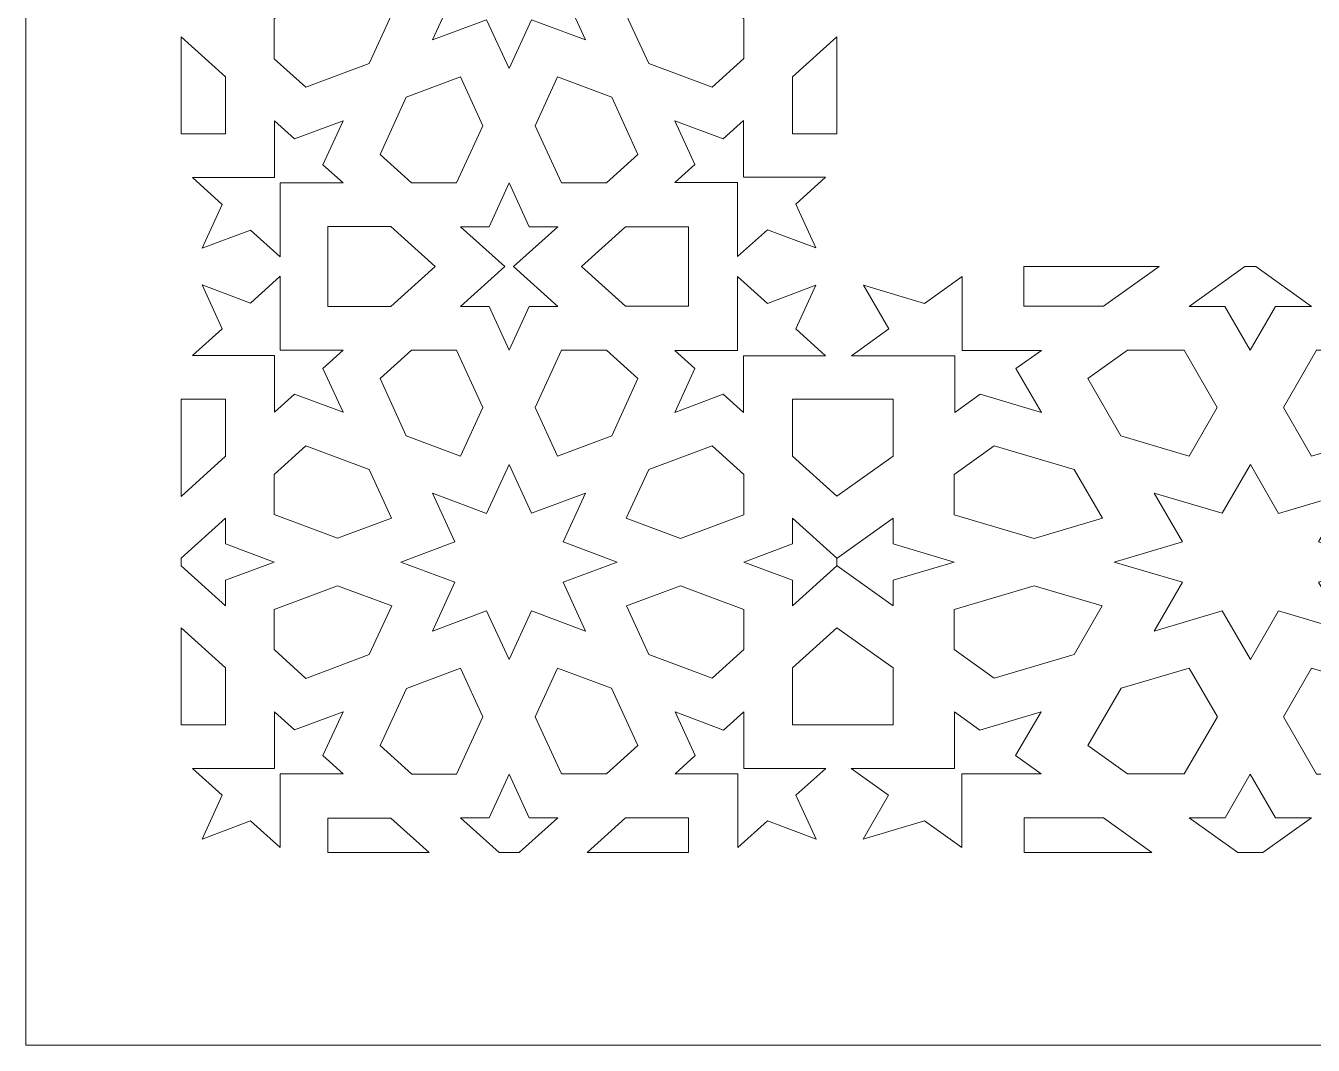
# Model space of a CAD drawing. Header units: millimetres. Extents: x -167 to 167, y -425 to 425.
# Drawn here: x -167 to -35.2, y -424.7 to -320.3 of the extents above; entities that cross this region are included whole.
import ezdxf

# ---------------------------------------------------------------- set-up
doc = ezdxf.new("R2010")
doc.units = ezdxf.units.MM
doc.header["$MEASUREMENT"] = 0
doc.layers.add('Layer 1', color=18, linetype='Continuous', true_color=0x000000)

msp = doc.modelspace()

# ---------------------------------------------------------------- linework, layer by layer
at = {"layer": 'Layer 1', "color": 250, "lineweight": 9, "true_color": 0x333333}
msp.add_lwpolyline([(-167.02, -424.72), (167.02, -424.72), (167.02, 424.72), (-167.02, 424.72)], close=True, dxfattribs=at)
for points, knots in [([(-123.07, -312.68), (-123.07, -312.68), (-125.36, -307.69), (-125.36, -307.69), (-125.36, -307.69), (-119.83, -309.75), (-119.83, -309.75), (-119.83, -309.75), (-117.53, -304.77), (-117.53, -304.77), (-117.53, -304.77), (-115.24, -309.75), (-115.24, -309.75), (-115.24, -309.75), (-109.71, -307.69), (-109.71, -307.69), (-109.71, -307.69), (-112, -312.68), (-112, -312.68), (-112, -312.68), (-106.47, -314.74), (-106.47, -314.74), (-106.47, -314.74), (-112, -316.81), (-112, -316.81), (-112, -316.81), (-109.71, -321.8), (-109.71, -321.8), (-109.71, -321.8), (-115.24, -319.73), (-115.24, -319.73), (-115.24, -319.73), (-117.53, -324.72), (-117.53, -324.72), (-117.53, -324.72), (-119.83, -319.73), (-119.83, -319.73), (-119.83, -319.73), (-125.36, -321.79), (-125.36, -321.79), (-125.36, -321.79), (-123.07, -316.81), (-123.07, -316.81), (-123.07, -316.81), (-128.6, -314.74), (-128.6, -314.74), (-128.6, -314.74), (-123.07, -312.68), (-123.07, -312.68)], [0, 0, 0, 0, 0.0625, 0.0625, 0.0625, 0.125, 0.125, 0.125, 0.1875, 0.1875, 0.1875, 0.25, 0.25, 0.25, 0.3125, 0.3125, 0.3125, 0.375, 0.375, 0.375, 0.4375, 0.4375, 0.4375, 0.5, 0.5, 0.5, 0.5625, 0.5625, 0.5625, 0.625, 0.625, 0.625, 0.6875, 0.6875, 0.6875, 0.75, 0.75, 0.75, 0.8125, 0.8125, 0.8125, 0.875, 0.875, 0.875, 0.9375, 0.9375, 0.9375, 1, 1, 1, 1]), ([(-135.09, -317.17), (-135.09, -317.17), (-129.56, -319.24), (-129.56, -319.24), (-129.56, -319.24), (-131.84, -324.22), (-131.84, -324.22), (-131.84, -324.22), (-138.34, -326.65), (-138.34, -326.65), (-138.34, -326.65), (-141.59, -323.72), (-141.59, -323.72), (-141.59, -323.72), (-141.59, -319.6), (-141.59, -319.6), (-141.59, -319.6), (-135.09, -317.17), (-135.09, -317.17)], [0, 0, 0, 0, 0.166667, 0.166667, 0.166667, 0.333333, 0.333333, 0.333333, 0.5, 0.5, 0.5, 0.666667, 0.666667, 0.666667, 0.833333, 0.833333, 0.833333, 1, 1, 1, 1]), ([(-99.98, -317.16), (-99.98, -317.16), (-93.48, -319.59), (-93.48, -319.59), (-93.48, -319.59), (-93.48, -323.7), (-93.48, -323.7), (-93.48, -323.7), (-96.73, -326.64), (-96.73, -326.64), (-96.73, -326.64), (-103.23, -324.21), (-103.23, -324.21), (-103.23, -324.21), (-105.52, -319.23), (-105.52, -319.23), (-105.52, -319.23), (-99.98, -317.16), (-99.98, -317.16)], [0, 0, 0, 0, 0.166667, 0.166667, 0.166667, 0.333333, 0.333333, 0.333333, 0.5, 0.5, 0.5, 0.666667, 0.666667, 0.666667, 0.833333, 0.833333, 0.833333, 1, 1, 1, 1]), ([(-146.56, -325.58), (-146.56, -325.58), (-146.56, -331.4), (-146.56, -331.4), (-146.56, -331.4), (-151.12, -331.4), (-151.12, -331.4), (-151.12, -331.4), (-151.12, -321.47), (-151.12, -321.47), (-151.12, -321.47), (-146.56, -325.58), (-146.56, -325.58)], [0, 0, 0, 0, 0.25, 0.25, 0.25, 0.5, 0.5, 0.5, 0.75, 0.75, 0.75, 1, 1, 1, 1]), ([(-83.95, -321.47), (-83.95, -321.47), (-83.95, -331.4), (-83.95, -331.4), (-83.95, -331.4), (-88.5, -331.4), (-88.5, -331.4), (-88.5, -331.4), (-88.5, -325.58), (-88.5, -325.58), (-88.5, -325.58), (-83.95, -321.47), (-83.95, -321.47)], [0, 0, 0, 0, 0.25, 0.25, 0.25, 0.5, 0.5, 0.5, 0.75, 0.75, 0.75, 1, 1, 1, 1]), ([(-128.05, -327.66), (-128.05, -327.66), (-122.51, -325.59), (-122.51, -325.59), (-122.51, -325.59), (-120.22, -330.58), (-120.22, -330.58), (-120.22, -330.58), (-122.91, -336.44), (-122.91, -336.44), (-122.91, -336.44), (-127.51, -336.44), (-127.51, -336.44), (-127.51, -336.44), (-130.74, -333.53), (-130.74, -333.53), (-130.74, -333.53), (-128.05, -327.66), (-128.05, -327.66)], [0, 0, 0, 0, 0.166667, 0.166667, 0.166667, 0.333333, 0.333333, 0.333333, 0.5, 0.5, 0.5, 0.666667, 0.666667, 0.666667, 0.833333, 0.833333, 0.833333, 1, 1, 1, 1]), ([(-112.56, -325.59), (-112.56, -325.59), (-107.02, -327.66), (-107.02, -327.66), (-107.02, -327.66), (-104.33, -333.53), (-104.33, -333.53), (-104.33, -333.53), (-107.55, -336.44), (-107.55, -336.44), (-107.55, -336.44), (-112.15, -336.44), (-112.15, -336.44), (-112.15, -336.44), (-114.84, -330.58), (-114.84, -330.58), (-114.84, -330.58), (-112.56, -325.59), (-112.56, -325.59)], [0, 0, 0, 0, 0.166667, 0.166667, 0.166667, 0.333333, 0.333333, 0.333333, 0.5, 0.5, 0.5, 0.666667, 0.666667, 0.666667, 0.833333, 0.833333, 0.833333, 1, 1, 1, 1]), ([(-141.56, -335.89), (-141.56, -335.89), (-141.56, -330.08), (-141.56, -330.08), (-141.56, -330.08), (-139.5, -331.94), (-139.5, -331.94), (-139.5, -331.94), (-134.53, -330.09), (-134.53, -330.09), (-134.53, -330.09), (-136.59, -334.57), (-136.59, -334.57), (-136.59, -334.57), (-134.53, -336.43), (-134.53, -336.43), (-134.53, -336.43), (-140.96, -336.42), (-140.96, -336.42), (-140.96, -336.42), (-140.96, -344), (-140.96, -344), (-140.96, -344), (-144, -341.26), (-144, -341.26), (-144, -341.26), (-148.97, -343.11), (-148.97, -343.11), (-148.97, -343.11), (-146.91, -338.63), (-146.91, -338.63), (-146.91, -338.63), (-149.95, -335.89), (-149.95, -335.89), (-149.95, -335.89), (-141.56, -335.89), (-141.56, -335.89)], [0, 0, 0, 0, 0.083333, 0.083333, 0.083333, 0.166667, 0.166667, 0.166667, 0.25, 0.25, 0.25, 0.333333, 0.333333, 0.333333, 0.416667, 0.416667, 0.416667, 0.5, 0.5, 0.5, 0.583333, 0.583333, 0.583333, 0.666667, 0.666667, 0.666667, 0.75, 0.75, 0.75, 0.833333, 0.833333, 0.833333, 0.916667, 0.916667, 0.916667, 1, 1, 1, 1]), ([(-98.49, -334.55), (-98.49, -334.55), (-100.55, -330.07), (-100.55, -330.07), (-100.55, -330.07), (-95.59, -331.92), (-95.59, -331.92), (-95.59, -331.92), (-93.52, -330.06), (-93.52, -330.06), (-93.52, -330.06), (-93.53, -335.86), (-93.53, -335.86), (-93.53, -335.86), (-85.13, -335.86), (-85.13, -335.86), (-85.13, -335.86), (-88.17, -338.6), (-88.17, -338.6), (-88.17, -338.6), (-86.11, -343.08), (-86.11, -343.08), (-86.11, -343.08), (-91.08, -341.23), (-91.08, -341.23), (-91.08, -341.23), (-94.12, -343.97), (-94.12, -343.97), (-94.12, -343.97), (-94.12, -336.4), (-94.12, -336.4), (-94.12, -336.4), (-100.56, -336.41), (-100.56, -336.41), (-100.56, -336.41), (-98.49, -334.55), (-98.49, -334.55)], [0, 0, 0, 0, 0.083333, 0.083333, 0.083333, 0.166667, 0.166667, 0.166667, 0.25, 0.25, 0.25, 0.333333, 0.333333, 0.333333, 0.416667, 0.416667, 0.416667, 0.5, 0.5, 0.5, 0.583333, 0.583333, 0.583333, 0.666667, 0.666667, 0.666667, 0.75, 0.75, 0.75, 0.833333, 0.833333, 0.833333, 0.916667, 0.916667, 0.916667, 1, 1, 1, 1]), ([(-119.58, -340.92), (-119.58, -340.92), (-117.52, -336.44), (-117.52, -336.44), (-117.52, -336.44), (-115.47, -340.92), (-115.47, -340.92), (-115.47, -340.92), (-112.55, -340.92), (-112.55, -340.92), (-112.55, -340.92), (-117.08, -345), (-117.08, -345), (-117.08, -345), (-112.55, -349.08), (-112.55, -349.08), (-112.55, -349.08), (-115.47, -349.08), (-115.47, -349.08), (-115.47, -349.08), (-117.52, -353.56), (-117.52, -353.56), (-117.52, -353.56), (-119.58, -349.08), (-119.58, -349.08), (-119.58, -349.08), (-122.5, -349.08), (-122.5, -349.08), (-122.5, -349.08), (-117.97, -345), (-117.97, -345), (-117.97, -345), (-122.5, -340.92), (-122.5, -340.92), (-122.5, -340.92), (-119.58, -340.92), (-119.58, -340.92)], [0, 0, 0, 0, 0.083333, 0.083333, 0.083333, 0.166667, 0.166667, 0.166667, 0.25, 0.25, 0.25, 0.333333, 0.333333, 0.333333, 0.416667, 0.416667, 0.416667, 0.5, 0.5, 0.5, 0.583333, 0.583333, 0.583333, 0.666667, 0.666667, 0.666667, 0.75, 0.75, 0.75, 0.833333, 0.833333, 0.833333, 0.916667, 0.916667, 0.916667, 1, 1, 1, 1]), ([(-129.63, -340.9), (-129.63, -340.9), (-125.09, -344.99), (-125.09, -344.99), (-125.09, -344.99), (-125.1, -345), (-125.09, -345), (-125.09, -345), (-129.63, -349.1), (-129.63, -349.1), (-129.63, -349.1), (-136.09, -349.1), (-136.09, -349.1), (-136.09, -349.1), (-136.09, -340.9), (-136.09, -340.9), (-136.09, -340.9), (-129.63, -340.9), (-129.63, -340.9)], [0, 0, 0, 0, 0.142857, 0.142857, 0.142857, 0.428571, 0.428571, 0.428571, 0.571429, 0.571429, 0.571429, 0.714286, 0.714286, 0.714286, 0.857143, 0.857143, 0.857143, 1, 1, 1, 1]), ([(-105.6, -340.92), (-105.6, -340.92), (-99.14, -340.92), (-99.14, -340.92), (-99.14, -340.92), (-99.14, -349.07), (-99.14, -349.07), (-99.14, -349.07), (-105.6, -349.07), (-105.6, -349.07), (-105.6, -349.07), (-110.12, -345), (-110.12, -345), (-110.12, -345), (-105.6, -340.92), (-105.6, -340.92)], [0, 0, 0, 0, 0.2, 0.2, 0.2, 0.4, 0.4, 0.4, 0.6, 0.6, 0.6, 0.8, 0.8, 0.8, 1, 1, 1, 1]), ([(-50.96, -345), (-50.96, -345), (-56.66, -349.07), (-56.66, -349.07), (-56.66, -349.07), (-64.8, -349.07), (-64.8, -349.07), (-64.8, -349.07), (-64.8, -345), (-64.8, -345), (-64.8, -345), (-50.96, -345), (-50.96, -345)], [0, 0, 0, 0, 0.25, 0.25, 0.25, 0.5, 0.5, 0.5, 0.75, 0.75, 0.75, 1, 1, 1, 1]), ([(-42.19, -345), (-42.19, -345), (-41.06, -345), (-41.06, -345), (-41.06, -345), (-35.35, -349.08), (-35.35, -349.08), (-35.35, -349.08), (-39.03, -349.08), (-39.03, -349.08), (-39.03, -349.08), (-41.62, -353.56), (-41.62, -353.56), (-41.62, -353.56), (-44.22, -349.08), (-44.22, -349.08), (-44.22, -349.08), (-47.89, -349.08), (-47.89, -349.08), (-47.89, -349.08), (-42.19, -345), (-42.19, -345)], [0, 0, 0, 0, 0.142857, 0.142857, 0.142857, 0.285714, 0.285714, 0.285714, 0.428571, 0.428571, 0.428571, 0.571429, 0.571429, 0.571429, 0.714286, 0.714286, 0.714286, 0.857143, 0.857143, 0.857143, 1, 1, 1, 1]), ([(-146.91, -351.36), (-146.91, -351.36), (-148.97, -346.88), (-148.97, -346.88), (-148.97, -346.88), (-144, -348.74), (-144, -348.74), (-144, -348.74), (-140.96, -345.99), (-140.96, -345.99), (-140.96, -345.99), (-140.96, -353.57), (-140.96, -353.57), (-140.96, -353.57), (-134.53, -353.57), (-134.53, -353.57), (-134.53, -353.57), (-136.59, -355.43), (-136.59, -355.43), (-136.59, -355.43), (-134.53, -359.91), (-134.53, -359.91), (-134.53, -359.91), (-139.5, -358.05), (-139.5, -358.05), (-139.5, -358.05), (-141.56, -359.91), (-141.56, -359.91), (-141.56, -359.91), (-141.56, -354.11), (-141.56, -354.11), (-141.56, -354.11), (-149.95, -354.1), (-149.95, -354.1), (-149.95, -354.1), (-146.91, -351.36), (-146.91, -351.36)], [0, 0, 0, 0, 0.083333, 0.083333, 0.083333, 0.166667, 0.166667, 0.166667, 0.25, 0.25, 0.25, 0.333333, 0.333333, 0.333333, 0.416667, 0.416667, 0.416667, 0.5, 0.5, 0.5, 0.583333, 0.583333, 0.583333, 0.666667, 0.666667, 0.666667, 0.75, 0.75, 0.75, 0.833333, 0.833333, 0.833333, 0.916667, 0.916667, 0.916667, 1, 1, 1, 1]), ([(-94.12, -353.59), (-94.12, -353.59), (-94.12, -346.03), (-94.12, -346.03), (-94.12, -346.03), (-91.08, -348.77), (-91.08, -348.77), (-91.08, -348.77), (-86.11, -346.91), (-86.11, -346.91), (-86.11, -346.91), (-88.17, -351.39), (-88.17, -351.39), (-88.17, -351.39), (-85.13, -354.14), (-85.13, -354.14), (-85.13, -354.14), (-93.53, -354.13), (-93.53, -354.13), (-93.53, -354.13), (-93.52, -359.93), (-93.52, -359.93), (-93.52, -359.93), (-95.59, -358.07), (-95.59, -358.07), (-95.59, -358.07), (-100.55, -359.93), (-100.55, -359.93), (-100.55, -359.93), (-98.49, -355.45), (-98.49, -355.45), (-98.49, -355.45), (-100.56, -353.59), (-100.56, -353.59), (-100.56, -353.59), (-94.12, -353.59), (-94.12, -353.59)], [0, 0, 0, 0, 0.083333, 0.083333, 0.083333, 0.166667, 0.166667, 0.166667, 0.25, 0.25, 0.25, 0.333333, 0.333333, 0.333333, 0.416667, 0.416667, 0.416667, 0.5, 0.5, 0.5, 0.583333, 0.583333, 0.583333, 0.666667, 0.666667, 0.666667, 0.75, 0.75, 0.75, 0.833333, 0.833333, 0.833333, 0.916667, 0.916667, 0.916667, 1, 1, 1, 1]), ([(-78.63, -351.39), (-78.63, -351.39), (-81.23, -346.91), (-81.23, -346.91), (-81.23, -346.91), (-74.97, -348.77), (-74.97, -348.77), (-74.97, -348.77), (-71.14, -346.03), (-71.14, -346.03), (-71.14, -346.03), (-71.13, -353.59), (-71.13, -353.59), (-71.13, -353.59), (-63.02, -353.59), (-63.02, -353.59), (-63.02, -353.59), (-65.62, -355.45), (-65.62, -355.45), (-65.62, -355.45), (-63.02, -359.93), (-63.02, -359.93), (-63.02, -359.93), (-69.29, -358.07), (-69.29, -358.07), (-69.29, -358.07), (-71.89, -359.93), (-71.89, -359.93), (-71.89, -359.93), (-71.88, -354.13), (-71.88, -354.13), (-71.88, -354.13), (-82.47, -354.14), (-82.47, -354.14), (-82.47, -354.14), (-78.63, -351.39), (-78.63, -351.39)], [0, 0, 0, 0, 0.083333, 0.083333, 0.083333, 0.166667, 0.166667, 0.166667, 0.25, 0.25, 0.25, 0.333333, 0.333333, 0.333333, 0.416667, 0.416667, 0.416667, 0.5, 0.5, 0.5, 0.583333, 0.583333, 0.583333, 0.666667, 0.666667, 0.666667, 0.75, 0.75, 0.75, 0.833333, 0.833333, 0.833333, 0.916667, 0.916667, 0.916667, 1, 1, 1, 1]), ([(-127.51, -353.56), (-127.51, -353.56), (-122.91, -353.56), (-122.91, -353.56), (-122.91, -353.56), (-120.22, -359.42), (-120.22, -359.42), (-120.22, -359.42), (-122.51, -364.4), (-122.51, -364.4), (-122.51, -364.4), (-128.05, -362.33), (-128.05, -362.33), (-128.05, -362.33), (-130.74, -356.47), (-130.74, -356.47), (-130.74, -356.47), (-127.51, -353.56), (-127.51, -353.56)], [0, 0, 0, 0, 0.166667, 0.166667, 0.166667, 0.333333, 0.333333, 0.333333, 0.5, 0.5, 0.5, 0.666667, 0.666667, 0.666667, 0.833333, 0.833333, 0.833333, 1, 1, 1, 1]), ([(-112.15, -353.56), (-112.15, -353.56), (-107.55, -353.56), (-107.55, -353.56), (-107.55, -353.56), (-104.33, -356.47), (-104.33, -356.47), (-104.33, -356.47), (-107.02, -362.33), (-107.02, -362.33), (-107.02, -362.33), (-112.56, -364.4), (-112.56, -364.4), (-112.56, -364.4), (-114.84, -359.42), (-114.84, -359.42), (-114.84, -359.42), (-112.15, -353.56), (-112.15, -353.56)], [0, 0, 0, 0, 0.166667, 0.166667, 0.166667, 0.333333, 0.333333, 0.333333, 0.5, 0.5, 0.5, 0.666667, 0.666667, 0.666667, 0.833333, 0.833333, 0.833333, 1, 1, 1, 1]), ([(-54.2, -353.56), (-54.2, -353.56), (-48.4, -353.56), (-48.4, -353.56), (-48.4, -353.56), (-45, -359.42), (-45, -359.42), (-45, -359.42), (-47.89, -364.4), (-47.89, -364.4), (-47.89, -364.4), (-54.87, -362.33), (-54.87, -362.33), (-54.87, -362.33), (-58.27, -356.47), (-58.27, -356.47), (-58.27, -356.47), (-54.2, -353.56), (-54.2, -353.56)], [0, 0, 0, 0, 0.166667, 0.166667, 0.166667, 0.333333, 0.333333, 0.333333, 0.5, 0.5, 0.5, 0.666667, 0.666667, 0.666667, 0.833333, 0.833333, 0.833333, 1, 1, 1, 1]), ([(-34.83, -353.56), (-34.83, -353.56), (-29.03, -353.56), (-29.03, -353.56), (-29.03, -353.56), (-24.96, -356.47), (-24.96, -356.47), (-24.96, -356.47), (-28.36, -362.33), (-28.36, -362.33), (-28.36, -362.33), (-35.34, -364.4), (-35.34, -364.4), (-35.34, -364.4), (-38.22, -359.42), (-38.22, -359.42), (-38.22, -359.42), (-34.83, -353.56), (-34.83, -353.56)], [0, 0, 0, 0, 0.166667, 0.166667, 0.166667, 0.333333, 0.333333, 0.333333, 0.5, 0.5, 0.5, 0.666667, 0.666667, 0.666667, 0.833333, 0.833333, 0.833333, 1, 1, 1, 1]), ([(-146.56, -358.59), (-146.56, -358.59), (-146.56, -364.42), (-146.56, -364.42), (-146.56, -364.42), (-151.12, -368.53), (-151.12, -368.53), (-151.12, -368.53), (-151.12, -358.59), (-151.12, -358.59), (-151.12, -358.59), (-146.56, -358.59), (-146.56, -358.59)], [0, 0, 0, 0, 0.25, 0.25, 0.25, 0.5, 0.5, 0.5, 0.75, 0.75, 0.75, 1, 1, 1, 1]), ([(-83.95, -358.59), (-83.95, -358.59), (-78.21, -358.59), (-78.21, -358.59), (-78.21, -358.59), (-78.21, -364.42), (-78.21, -364.42), (-78.21, -364.42), (-83.95, -368.52), (-83.95, -368.52), (-83.95, -368.52), (-88.5, -364.42), (-88.5, -364.42), (-88.5, -364.42), (-88.5, -358.59), (-88.5, -358.59), (-88.5, -358.59), (-83.95, -358.59), (-83.95, -358.59)], [0, 0, 0, 0, 0.166667, 0.166667, 0.166667, 0.333333, 0.333333, 0.333333, 0.5, 0.5, 0.5, 0.666667, 0.666667, 0.666667, 0.833333, 0.833333, 0.833333, 1, 1, 1, 1]), ([(-138.34, -363.34), (-138.34, -363.34), (-131.84, -365.77), (-131.84, -365.77), (-131.84, -365.77), (-129.56, -370.75), (-129.56, -370.75), (-129.56, -370.75), (-135.09, -372.82), (-135.09, -372.82), (-135.09, -372.82), (-141.59, -370.39), (-141.59, -370.39), (-141.59, -370.39), (-141.59, -366.28), (-141.59, -366.28), (-141.59, -366.28), (-138.34, -363.34), (-138.34, -363.34)], [0, 0, 0, 0, 0.166667, 0.166667, 0.166667, 0.333333, 0.333333, 0.333333, 0.5, 0.5, 0.5, 0.666667, 0.666667, 0.666667, 0.833333, 0.833333, 0.833333, 1, 1, 1, 1]), ([(-103.23, -365.79), (-103.23, -365.79), (-96.73, -363.36), (-96.73, -363.36), (-96.73, -363.36), (-93.48, -366.29), (-93.48, -366.29), (-93.48, -366.29), (-93.48, -370.41), (-93.48, -370.41), (-93.48, -370.41), (-99.98, -372.84), (-99.98, -372.84), (-99.98, -372.84), (-105.52, -370.77), (-105.52, -370.77), (-105.52, -370.77), (-103.23, -365.79), (-103.23, -365.79)], [0, 0, 0, 0, 0.166667, 0.166667, 0.166667, 0.333333, 0.333333, 0.333333, 0.5, 0.5, 0.5, 0.666667, 0.666667, 0.666667, 0.833333, 0.833333, 0.833333, 1, 1, 1, 1]), ([(-67.84, -363.36), (-67.84, -363.36), (-59.65, -365.79), (-59.65, -365.79), (-59.65, -365.79), (-56.76, -370.77), (-56.76, -370.77), (-56.76, -370.77), (-63.74, -372.84), (-63.74, -372.84), (-63.74, -372.84), (-71.94, -370.41), (-71.94, -370.41), (-71.94, -370.41), (-71.94, -366.29), (-71.94, -366.29), (-71.94, -366.29), (-67.84, -363.36), (-67.84, -363.36)], [0, 0, 0, 0, 0.166667, 0.166667, 0.166667, 0.333333, 0.333333, 0.333333, 0.5, 0.5, 0.5, 0.666667, 0.666667, 0.666667, 0.833333, 0.833333, 0.833333, 1, 1, 1, 1]), ([(-123.07, -373.19), (-123.07, -373.19), (-125.36, -368.2), (-125.36, -368.2), (-125.36, -368.2), (-119.83, -370.27), (-119.83, -370.27), (-119.83, -370.27), (-117.53, -365.27), (-117.53, -365.27), (-117.53, -365.27), (-115.24, -370.26), (-115.24, -370.26), (-115.24, -370.26), (-109.71, -368.2), (-109.71, -368.2), (-109.71, -368.2), (-112, -373.19), (-112, -373.19), (-112, -373.19), (-106.47, -375.25), (-106.47, -375.25), (-106.47, -375.25), (-112, -377.32), (-112, -377.32), (-112, -377.32), (-109.71, -382.31), (-109.71, -382.31), (-109.71, -382.31), (-115.24, -380.24), (-115.24, -380.24), (-115.24, -380.24), (-117.53, -385.23), (-117.53, -385.23), (-117.53, -385.23), (-119.83, -380.24), (-119.83, -380.24), (-119.83, -380.24), (-125.36, -382.31), (-125.36, -382.31), (-125.36, -382.31), (-123.07, -377.32), (-123.07, -377.32), (-123.07, -377.32), (-128.6, -375.25), (-128.6, -375.25), (-128.6, -375.25), (-123.07, -373.19), (-123.07, -373.19)], [0, 0, 0, 0, 0.0625, 0.0625, 0.0625, 0.125, 0.125, 0.125, 0.1875, 0.1875, 0.1875, 0.25, 0.25, 0.25, 0.3125, 0.3125, 0.3125, 0.375, 0.375, 0.375, 0.4375, 0.4375, 0.4375, 0.5, 0.5, 0.5, 0.5625, 0.5625, 0.5625, 0.625, 0.625, 0.625, 0.6875, 0.6875, 0.6875, 0.75, 0.75, 0.75, 0.8125, 0.8125, 0.8125, 0.875, 0.875, 0.875, 0.9375, 0.9375, 0.9375, 1, 1, 1, 1]), ([(-48.58, -373.19), (-48.58, -373.19), (-51.47, -368.2), (-51.47, -368.2), (-51.47, -368.2), (-44.5, -370.26), (-44.5, -370.26), (-44.5, -370.26), (-41.61, -365.27), (-41.61, -365.27), (-41.61, -365.27), (-38.72, -370.27), (-38.72, -370.27), (-38.72, -370.27), (-31.74, -368.2), (-31.74, -368.2), (-31.74, -368.2), (-34.63, -373.19), (-34.63, -373.19), (-34.63, -373.19), (-27.66, -375.25), (-27.66, -375.25), (-27.66, -375.25), (-34.64, -377.32), (-34.64, -377.32), (-34.64, -377.32), (-31.75, -382.31), (-31.75, -382.31), (-31.75, -382.31), (-38.72, -380.24), (-38.72, -380.24), (-38.72, -380.24), (-41.61, -385.23), (-41.61, -385.23), (-41.61, -385.23), (-44.5, -380.24), (-44.5, -380.24), (-44.5, -380.24), (-51.47, -382.31), (-51.47, -382.31), (-51.47, -382.31), (-48.58, -377.32), (-48.58, -377.32), (-48.58, -377.32), (-55.56, -375.25), (-55.56, -375.25), (-55.56, -375.25), (-48.58, -373.19), (-48.58, -373.19)], [0, 0, 0, 0, 0.0625, 0.0625, 0.0625, 0.125, 0.125, 0.125, 0.1875, 0.1875, 0.1875, 0.25, 0.25, 0.25, 0.3125, 0.3125, 0.3125, 0.375, 0.375, 0.375, 0.4375, 0.4375, 0.4375, 0.5, 0.5, 0.5, 0.5625, 0.5625, 0.5625, 0.625, 0.625, 0.625, 0.6875, 0.6875, 0.6875, 0.75, 0.75, 0.75, 0.8125, 0.8125, 0.8125, 0.875, 0.875, 0.875, 0.9375, 0.9375, 0.9375, 1, 1, 1, 1]), ([(-151.1, -374.87), (-151.1, -374.87), (-146.56, -370.76), (-146.56, -370.76), (-146.56, -370.76), (-146.56, -373.4), (-146.56, -373.4), (-146.56, -373.4), (-141.59, -375.25), (-141.59, -375.25), (-141.59, -375.25), (-146.56, -377.11), (-146.56, -377.11), (-146.56, -377.11), (-146.56, -379.74), (-146.56, -379.74), (-146.56, -379.74), (-151.11, -375.63), (-151.11, -375.63), (-151.11, -375.63), (-151.12, -375.64), (-151.12, -375.64), (-151.12, -375.64), (-151.12, -374.86), (-151.12, -374.86), (-151.12, -374.86), (-151.1, -374.87), (-151.1, -374.87)], [0, 0, 0, 0, 0.111111, 0.111111, 0.111111, 0.222222, 0.222222, 0.222222, 0.333333, 0.333333, 0.333333, 0.444444, 0.444444, 0.444444, 0.555556, 0.555556, 0.555556, 0.666667, 0.666667, 0.666667, 0.777778, 0.777778, 0.777778, 0.888889, 0.888889, 0.888889, 1, 1, 1, 1]), ([(-88.51, -373.4), (-88.51, -373.4), (-88.51, -370.76), (-88.51, -370.76), (-88.51, -370.76), (-83.97, -374.87), (-83.97, -374.87), (-83.97, -374.87), (-83.95, -374.86), (-83.95, -374.86), (-83.95, -374.86), (-83.95, -375.64), (-83.95, -375.64), (-83.95, -375.64), (-83.97, -375.63), (-83.97, -375.63), (-83.97, -375.63), (-88.51, -379.74), (-88.51, -379.74), (-88.51, -379.74), (-88.51, -377.11), (-88.51, -377.11), (-88.51, -377.11), (-93.48, -375.25), (-93.48, -375.25), (-93.48, -375.25), (-88.51, -373.4), (-88.51, -373.4)], [0, 0, 0, 0, 0.111111, 0.111111, 0.111111, 0.222222, 0.222222, 0.222222, 0.333333, 0.333333, 0.333333, 0.444444, 0.444444, 0.444444, 0.555556, 0.555556, 0.555556, 0.666667, 0.666667, 0.666667, 0.777778, 0.777778, 0.777778, 0.888889, 0.888889, 0.888889, 1, 1, 1, 1]), ([(-83.93, -374.87), (-83.93, -374.87), (-78.2, -370.76), (-78.2, -370.76), (-78.2, -370.76), (-78.2, -373.39), (-78.2, -373.39), (-78.2, -373.39), (-71.94, -375.25), (-71.94, -375.25), (-71.94, -375.25), (-78.2, -377.11), (-78.2, -377.11), (-78.2, -377.11), (-78.2, -379.74), (-78.2, -379.74), (-78.2, -379.74), (-83.93, -375.63), (-83.93, -375.63), (-83.93, -375.63), (-83.95, -375.64), (-83.95, -375.64), (-83.95, -375.64), (-83.95, -374.86), (-83.95, -374.86), (-83.95, -374.86), (-83.93, -374.87), (-83.93, -374.87)], [0, 0, 0, 0, 0.111111, 0.111111, 0.111111, 0.222222, 0.222222, 0.222222, 0.333333, 0.333333, 0.333333, 0.444444, 0.444444, 0.444444, 0.555556, 0.555556, 0.555556, 0.666667, 0.666667, 0.666667, 0.777778, 0.777778, 0.777778, 0.888889, 0.888889, 0.888889, 1, 1, 1, 1]), ([(-135.09, -377.68), (-135.09, -377.68), (-129.55, -379.75), (-129.55, -379.75), (-129.55, -379.75), (-131.84, -384.73), (-131.84, -384.73), (-131.84, -384.73), (-138.34, -387.16), (-138.34, -387.16), (-138.34, -387.16), (-141.59, -384.22), (-141.59, -384.22), (-141.59, -384.22), (-141.59, -380.11), (-141.59, -380.11), (-141.59, -380.11), (-135.09, -377.68), (-135.09, -377.68)], [0, 0, 0, 0, 0.166667, 0.166667, 0.166667, 0.333333, 0.333333, 0.333333, 0.5, 0.5, 0.5, 0.666667, 0.666667, 0.666667, 0.833333, 0.833333, 0.833333, 1, 1, 1, 1]), ([(-99.97, -377.67), (-99.97, -377.67), (-93.47, -380.1), (-93.47, -380.1), (-93.47, -380.1), (-93.47, -384.22), (-93.47, -384.22), (-93.47, -384.22), (-96.72, -387.15), (-96.72, -387.15), (-96.72, -387.15), (-103.22, -384.72), (-103.22, -384.72), (-103.22, -384.72), (-105.5, -379.74), (-105.5, -379.74), (-105.5, -379.74), (-99.97, -377.67), (-99.97, -377.67)], [0, 0, 0, 0, 0.166667, 0.166667, 0.166667, 0.333333, 0.333333, 0.333333, 0.5, 0.5, 0.5, 0.666667, 0.666667, 0.666667, 0.833333, 0.833333, 0.833333, 1, 1, 1, 1]), ([(-63.76, -377.67), (-63.76, -377.67), (-56.78, -379.74), (-56.78, -379.74), (-56.78, -379.74), (-59.66, -384.72), (-59.66, -384.72), (-59.66, -384.72), (-67.86, -387.15), (-67.86, -387.15), (-67.86, -387.15), (-71.95, -384.22), (-71.95, -384.22), (-71.95, -384.22), (-71.95, -380.1), (-71.95, -380.1), (-71.95, -380.1), (-63.76, -377.67), (-63.76, -377.67)], [0, 0, 0, 0, 0.166667, 0.166667, 0.166667, 0.333333, 0.333333, 0.333333, 0.5, 0.5, 0.5, 0.666667, 0.666667, 0.666667, 0.833333, 0.833333, 0.833333, 1, 1, 1, 1]), ([(-146.56, -386.08), (-146.56, -386.08), (-146.56, -391.91), (-146.56, -391.91), (-146.56, -391.91), (-151.12, -391.91), (-151.12, -391.91), (-151.12, -391.91), (-151.12, -381.97), (-151.12, -381.97), (-151.12, -381.97), (-146.56, -386.08), (-146.56, -386.08)], [0, 0, 0, 0, 0.25, 0.25, 0.25, 0.5, 0.5, 0.5, 0.75, 0.75, 0.75, 1, 1, 1, 1]), ([(-83.95, -381.98), (-83.95, -381.98), (-78.21, -386.08), (-78.21, -386.08), (-78.21, -386.08), (-78.21, -391.91), (-78.21, -391.91), (-78.21, -391.91), (-83.95, -391.91), (-83.95, -391.91), (-83.95, -391.91), (-88.5, -391.91), (-88.5, -391.91), (-88.5, -391.91), (-88.5, -386.08), (-88.5, -386.08), (-88.5, -386.08), (-83.95, -381.98), (-83.95, -381.98)], [0, 0, 0, 0, 0.166667, 0.166667, 0.166667, 0.333333, 0.333333, 0.333333, 0.5, 0.5, 0.5, 0.666667, 0.666667, 0.666667, 0.833333, 0.833333, 0.833333, 1, 1, 1, 1]), ([(-128.03, -388.18), (-128.03, -388.18), (-122.51, -386.12), (-122.51, -386.12), (-122.51, -386.12), (-120.21, -391.11), (-120.21, -391.11), (-120.21, -391.11), (-122.91, -396.97), (-122.91, -396.97), (-122.91, -396.97), (-127.47, -396.97), (-127.47, -396.97), (-127.47, -396.97), (-130.72, -394.04), (-130.72, -394.04), (-130.72, -394.04), (-128.03, -388.18), (-128.03, -388.18)], [0, 0, 0, 0, 0.166667, 0.166667, 0.166667, 0.333333, 0.333333, 0.333333, 0.5, 0.5, 0.5, 0.666667, 0.666667, 0.666667, 0.833333, 0.833333, 0.833333, 1, 1, 1, 1]), ([(-112.57, -386.1), (-112.57, -386.1), (-107.03, -388.17), (-107.03, -388.17), (-107.03, -388.17), (-104.34, -394.03), (-104.34, -394.03), (-104.34, -394.03), (-107.56, -396.94), (-107.56, -396.94), (-107.56, -396.94), (-112.16, -396.94), (-112.16, -396.94), (-112.16, -396.94), (-114.85, -391.08), (-114.85, -391.08), (-114.85, -391.08), (-112.57, -386.1), (-112.57, -386.1)], [0, 0, 0, 0, 0.166667, 0.166667, 0.166667, 0.333333, 0.333333, 0.333333, 0.5, 0.5, 0.5, 0.666667, 0.666667, 0.666667, 0.833333, 0.833333, 0.833333, 1, 1, 1, 1]), ([(-54.86, -388.17), (-54.86, -388.17), (-47.88, -386.1), (-47.88, -386.1), (-47.88, -386.1), (-44.99, -391.08), (-44.99, -391.08), (-44.99, -391.08), (-48.39, -396.94), (-48.39, -396.94), (-48.39, -396.94), (-54.18, -396.94), (-54.18, -396.94), (-54.18, -396.94), (-58.25, -394.03), (-58.25, -394.03), (-58.25, -394.03), (-54.86, -388.17), (-54.86, -388.17)], [0, 0, 0, 0, 0.166667, 0.166667, 0.166667, 0.333333, 0.333333, 0.333333, 0.5, 0.5, 0.5, 0.666667, 0.666667, 0.666667, 0.833333, 0.833333, 0.833333, 1, 1, 1, 1]), ([(-35.34, -386.12), (-35.34, -386.12), (-28.38, -388.18), (-28.38, -388.18), (-28.38, -388.18), (-24.98, -394.04), (-24.98, -394.04), (-24.98, -394.04), (-29.08, -396.97), (-29.08, -396.97), (-29.08, -396.97), (-34.84, -396.97), (-34.84, -396.97), (-34.84, -396.97), (-38.23, -391.11), (-38.23, -391.11), (-38.23, -391.11), (-35.34, -386.12), (-35.34, -386.12)], [0, 0, 0, 0, 0.166667, 0.166667, 0.166667, 0.333333, 0.333333, 0.333333, 0.5, 0.5, 0.5, 0.666667, 0.666667, 0.666667, 0.833333, 0.833333, 0.833333, 1, 1, 1, 1]), ([(-141.55, -396.38), (-141.55, -396.38), (-141.56, -390.58), (-141.56, -390.58), (-141.56, -390.58), (-139.5, -392.44), (-139.5, -392.44), (-139.5, -392.44), (-134.53, -390.59), (-134.53, -390.59), (-134.53, -390.59), (-136.59, -395.07), (-136.59, -395.07), (-136.59, -395.07), (-134.53, -396.93), (-134.53, -396.93), (-134.53, -396.93), (-140.96, -396.92), (-140.96, -396.92), (-140.96, -396.92), (-140.97, -404.49), (-140.97, -404.49), (-140.97, -404.49), (-144, -401.75), (-144, -401.75), (-144, -401.75), (-148.97, -403.61), (-148.97, -403.61), (-148.97, -403.61), (-146.91, -399.13), (-146.91, -399.13), (-146.91, -399.13), (-149.96, -396.38), (-149.96, -396.38), (-149.96, -396.38), (-141.55, -396.38), (-141.55, -396.38)], [0, 0, 0, 0, 0.083333, 0.083333, 0.083333, 0.166667, 0.166667, 0.166667, 0.25, 0.25, 0.25, 0.333333, 0.333333, 0.333333, 0.416667, 0.416667, 0.416667, 0.5, 0.5, 0.5, 0.583333, 0.583333, 0.583333, 0.666667, 0.666667, 0.666667, 0.75, 0.75, 0.75, 0.833333, 0.833333, 0.833333, 0.916667, 0.916667, 0.916667, 1, 1, 1, 1]), ([(-98.47, -395.07), (-98.47, -395.07), (-100.53, -390.59), (-100.53, -390.59), (-100.53, -390.59), (-95.56, -392.45), (-95.56, -392.45), (-95.56, -392.45), (-93.5, -390.59), (-93.5, -390.59), (-93.5, -390.59), (-93.5, -396.39), (-93.5, -396.39), (-93.5, -396.39), (-85.1, -396.38), (-85.1, -396.38), (-85.1, -396.38), (-88.15, -399.13), (-88.15, -399.13), (-88.15, -399.13), (-86.09, -403.61), (-86.09, -403.61), (-86.09, -403.61), (-91.06, -401.75), (-91.06, -401.75), (-91.06, -401.75), (-94.09, -404.49), (-94.09, -404.49), (-94.09, -404.49), (-94.1, -396.93), (-94.1, -396.93), (-94.1, -396.93), (-100.53, -396.93), (-100.53, -396.93), (-100.53, -396.93), (-98.47, -395.07), (-98.47, -395.07)], [0, 0, 0, 0, 0.083333, 0.083333, 0.083333, 0.166667, 0.166667, 0.166667, 0.25, 0.25, 0.25, 0.333333, 0.333333, 0.333333, 0.416667, 0.416667, 0.416667, 0.5, 0.5, 0.5, 0.583333, 0.583333, 0.583333, 0.666667, 0.666667, 0.666667, 0.75, 0.75, 0.75, 0.833333, 0.833333, 0.833333, 0.916667, 0.916667, 0.916667, 1, 1, 1, 1]), ([(-71.91, -396.39), (-71.91, -396.39), (-71.92, -390.59), (-71.92, -390.59), (-71.92, -390.59), (-69.32, -392.45), (-69.32, -392.45), (-69.32, -392.45), (-63.05, -390.59), (-63.05, -390.59), (-63.05, -390.59), (-65.65, -395.07), (-65.65, -395.07), (-65.65, -395.07), (-63.05, -396.93), (-63.05, -396.93), (-63.05, -396.93), (-71.16, -396.93), (-71.16, -396.93), (-71.16, -396.93), (-71.17, -404.49), (-71.17, -404.49), (-71.17, -404.49), (-75, -401.75), (-75, -401.75), (-75, -401.75), (-81.26, -403.61), (-81.26, -403.61), (-81.26, -403.61), (-78.66, -399.13), (-78.66, -399.13), (-78.66, -399.13), (-82.5, -396.38), (-82.5, -396.38), (-82.5, -396.38), (-71.91, -396.39), (-71.91, -396.39)], [0, 0, 0, 0, 0.083333, 0.083333, 0.083333, 0.166667, 0.166667, 0.166667, 0.25, 0.25, 0.25, 0.333333, 0.333333, 0.333333, 0.416667, 0.416667, 0.416667, 0.5, 0.5, 0.5, 0.583333, 0.583333, 0.583333, 0.666667, 0.666667, 0.666667, 0.75, 0.75, 0.75, 0.833333, 0.833333, 0.833333, 0.916667, 0.916667, 0.916667, 1, 1, 1, 1]), ([(-119.58, -401.44), (-119.58, -401.44), (-117.53, -396.96), (-117.53, -396.96), (-117.53, -396.96), (-115.47, -401.44), (-115.47, -401.44), (-115.47, -401.44), (-112.55, -401.44), (-112.55, -401.44), (-112.55, -401.44), (-116.51, -405), (-116.51, -405), (-116.51, -405), (-118.54, -405), (-118.54, -405), (-118.54, -405), (-122.5, -401.44), (-122.5, -401.44), (-122.5, -401.44), (-119.58, -401.44), (-119.58, -401.44)], [0, 0, 0, 0, 0.142857, 0.142857, 0.142857, 0.285714, 0.285714, 0.285714, 0.428571, 0.428571, 0.428571, 0.571429, 0.571429, 0.571429, 0.714286, 0.714286, 0.714286, 0.857143, 0.857143, 0.857143, 1, 1, 1, 1]), ([(-44.21, -401.44), (-44.21, -401.44), (-41.62, -396.96), (-41.62, -396.96), (-41.62, -396.96), (-39.03, -401.44), (-39.03, -401.44), (-39.03, -401.44), (-35.35, -401.44), (-35.35, -401.44), (-35.35, -401.44), (-40.34, -405), (-40.34, -405), (-40.34, -405), (-42.9, -405), (-42.9, -405), (-42.9, -405), (-47.89, -401.44), (-47.89, -401.44), (-47.89, -401.44), (-44.21, -401.44), (-44.21, -401.44)], [0, 0, 0, 0, 0.142857, 0.142857, 0.142857, 0.285714, 0.285714, 0.285714, 0.428571, 0.428571, 0.428571, 0.571429, 0.571429, 0.571429, 0.714286, 0.714286, 0.714286, 0.857143, 0.857143, 0.857143, 1, 1, 1, 1]), ([(-129.64, -401.46), (-129.64, -401.46), (-125.72, -405), (-125.72, -405), (-125.72, -405), (-136.09, -405), (-136.09, -405), (-136.09, -405), (-136.09, -401.46), (-136.09, -401.46), (-136.09, -401.46), (-129.64, -401.46), (-129.64, -401.46)], [0, 0, 0, 0, 0.25, 0.25, 0.25, 0.5, 0.5, 0.5, 0.75, 0.75, 0.75, 1, 1, 1, 1]), ([(-105.61, -401.44), (-105.61, -401.44), (-99.15, -401.44), (-99.15, -401.44), (-99.15, -401.44), (-99.15, -405), (-99.15, -405), (-99.15, -405), (-109.54, -405), (-109.54, -405), (-109.54, -405), (-105.61, -401.44), (-105.61, -401.44)], [0, 0, 0, 0, 0.25, 0.25, 0.25, 0.5, 0.5, 0.5, 0.75, 0.75, 0.75, 1, 1, 1, 1]), ([(-56.65, -401.44), (-56.65, -401.44), (-51.69, -405), (-51.69, -405), (-51.69, -405), (-64.79, -405), (-64.79, -405), (-64.79, -405), (-64.79, -401.44), (-64.79, -401.44), (-64.79, -401.44), (-56.65, -401.44), (-56.65, -401.44)], [0, 0, 0, 0, 0.25, 0.25, 0.25, 0.5, 0.5, 0.5, 0.75, 0.75, 0.75, 1, 1, 1, 1])]:
    msp.add_open_spline(points, degree=3, knots=knots, dxfattribs=at)

doc.saveas('drawing.dxf')
